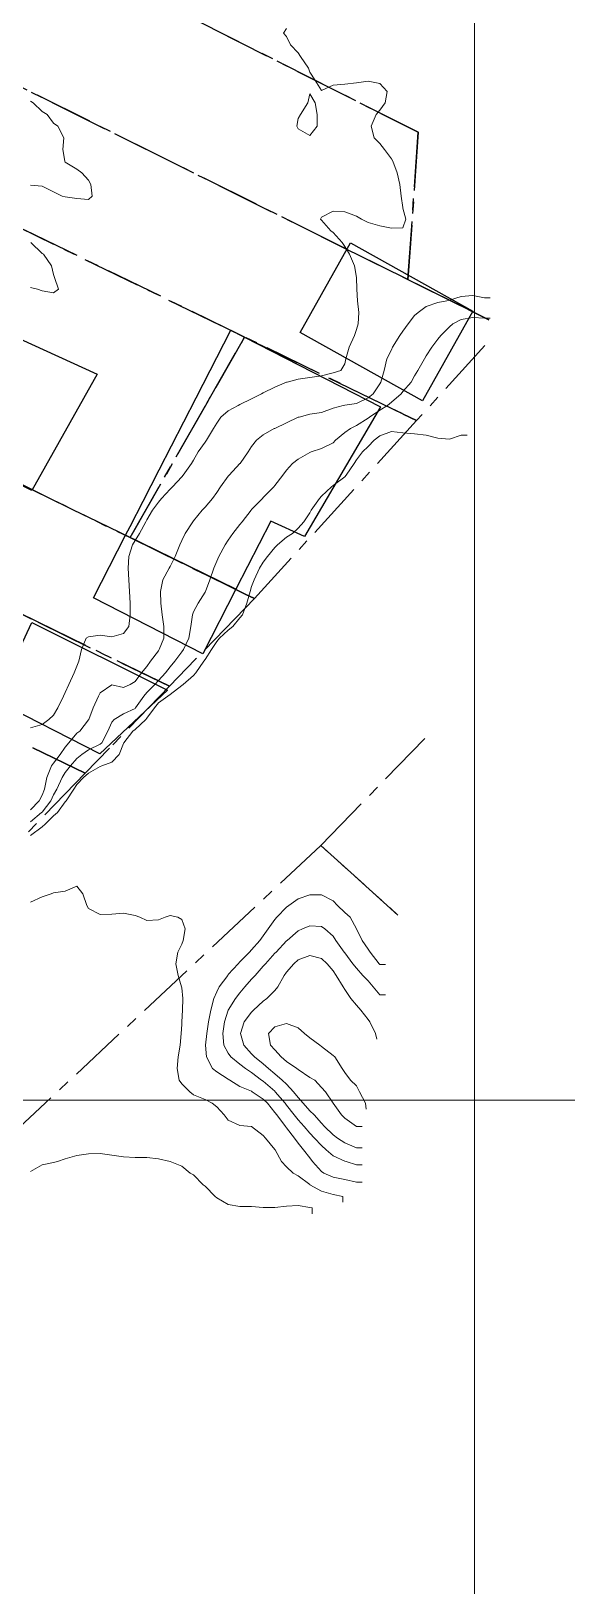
# Model space of a CAD drawing. Header units: centimetres. Extents: x 0 to 642158, y -847 to 649707.
# Drawn here: x 617447.8 to 617470.8, y 619866.5 to 619933.3 of the extents above; entities that cross this region are included whole.
import ezdxf

# ---------------------------------------------------------------- set-up
doc = ezdxf.new("R2010")
doc.units = ezdxf.units.CM
doc.header["$MEASUREMENT"] = 0
doc.linetypes.add('CENTERX2', pattern=[4, 2.5, -0.5, 0.5, -0.5])
doc.layers.add('MEV_grille', color=254, linetype='Continuous', lineweight=9)
doc.layers.add('WAL_topographie 0.5', color=253, linetype='Continuous', lineweight=20)
doc.layers.add('SPW_batiments', color=7, linetype='Continuous')
doc.layers.add('SPW_parcellaire cadastral', color=7, linetype='CENTERX2', lineweight=25, true_color=0xff0542)

# ---------------------------------------------------------------- blocks, each defined once
blk = doc.blocks.new('*U114')
at = {"layer": 'MEV_grille', "transparency": 33554687}
blk.add_lwpolyline([(-1338.461, 0), (1338.461, 0)], dxfattribs=at)
blk = doc.blocks.new('*U115')
at = {"layer": 'MEV_grille', "color": 0, "linetype": 'ByBlock', "lineweight": -2, "transparency": 16777216}
blk.add_blockref('*U114', (0, -2500), dxfattribs=at)
blk = doc.blocks.new('*U112')
at = {"layer": 'MEV_grille', "transparency": 33554687}
blk.add_lwpolyline([(0, 1825.476), (0, -1825.476)], dxfattribs=at)
blk = doc.blocks.new('*U113')
at = {"layer": 'MEV_grille', "color": 0, "linetype": 'ByBlock', "lineweight": -2, "transparency": 16777216}
blk.add_blockref('*U112', (2100, 0), dxfattribs=at)

msp = doc.modelspace()

# ---------------------------------------------------------------- linework, layer by layer
at = {"layer": 'SPW_batiments'}
for points in [[(617430.672, 619927.705), (617450.616, 619918.587), (617447.816, 619913.587), (617437.3, 619918.836), (617428.227, 619923.154), (617428.349, 619923.402), (617430.37, 619927.624), (617430.467, 619927.799), (617430.672, 619927.705)], [(617466.749, 619921.306), (617464.583, 619917.439), (617459.332, 619920.388), (617461.499, 619924.239), (617466.749, 619921.306)], [(617458.074, 619912.276), (617456.576, 619909.353), (617451.837, 619911.665), (617452.032, 619912.046), (617452.591, 619913.137), (617453.281, 619914.483), (617454.867, 619917.576), (617456.358, 619920.486), (617461.048, 619918.082), (617462.788, 619917.191), (617459.517, 619911.611), (617458.074, 619912.276)], [(617456.576, 619909.353), (617455.153, 619906.577), (617450.461, 619908.982), (617451.837, 619911.665), (617456.576, 619909.353)], [(617453.634, 619905.005), (617450.734, 619902.271), (617446.234, 619904.571), (617447.817, 619907.921), (617453.634, 619905.005)]]:
    msp.add_lwpolyline(points, dxfattribs=at)
at = {"layer": 'SPW_parcellaire cadastral'}
for points in [[(617463.964, 619922.656), (617464.404, 619928.988), (617441.371, 619940.623), (617433.537, 619944.485), (617428.728, 619946.858), (617429.195, 619947.842), (617428.722, 619948.417), (617429.567, 619950.096), (617430.345, 619950.225), (617433.325, 619956.413), (617433.982, 619957.777), (617469.636, 619935.37)], [(617426.186, 619941.484), (617426.622, 619942.408), (617428.728, 619946.858), (617433.537, 619944.485), (617441.371, 619940.623), (617464.404, 619928.988), (617463.964, 619922.656), (617461.037, 619924.114), (617445.102, 619932.056), (617426.186, 619941.484)], [(617464.334, 619916.598), (617463.765, 619916.875), (617456.95, 619920.189), (617439.295, 619928.777), (617432.392, 619932.134), (617423.75, 619936.338), (617426.186, 619941.484), (617445.102, 619932.056), (617461.037, 619924.114), (617463.964, 619922.656), (617466.543, 619921.369), (617467.434, 619920.926)], [(617456.95, 619920.189), (617455.324, 619917.34), (617452.03, 619911.565), (617447.867, 619913.607), (617428.035, 619923.332), (617419.57, 619927.483), (617423.75, 619936.338), (617432.392, 619932.134), (617439.295, 619928.777), (617456.95, 619920.189)], [(617457.368, 619908.945), (617456.967, 619908.53), (617454.847, 619906.339), (617453.72, 619905.174), (617448.078, 619907.932), (617434.762, 619914.442), (617433.382, 619915.116), (617417.421, 619922.91), (617419.57, 619927.483), (617428.035, 619923.332), (617447.867, 619913.607), (617452.03, 619911.565), (617456.969, 619909.141), (617457.368, 619908.945)], [(617450.104, 619901.44), (617429.867, 619911.273), (617428.655, 619911.862), (617415.292, 619918.33), (617417.421, 619922.91), (617433.382, 619915.116), (617434.762, 619914.442), (617448.078, 619907.932), (617453.72, 619905.174), (617451.144, 619902.513), (617450.104, 619901.44)], [(617467.434, 619920.926), (617466.543, 619921.369), (617463.964, 619922.656)], [(617464.334, 619916.598), (617457.368, 619908.945), (617456.969, 619909.141), (617452.03, 619911.565), (617455.324, 619917.34), (617456.95, 619920.189), (617463.765, 619916.875), (617464.334, 619916.598)], [(617467.266, 619919.82), (617464.334, 619916.598)], [(617450.104, 619901.44), (617446.428, 619897.642), (617439.675, 619900.946), (617431.361, 619905.015), (617430.946, 619905.216), (617413.156, 619913.912), (617415.292, 619918.33), (617428.655, 619911.862), (617429.867, 619911.273), (617450.104, 619901.44)], [(617463.535, 619895.342), (617460.219, 619898.325), (617464.692, 619902.934)], [(617440.963, 619880.31), (617460.219, 619898.325), (617463.535, 619895.342)]]:
    msp.add_lwpolyline(points, dxfattribs=at)
at = {"layer": 'WAL_topographie 0.5'}
for points in [[(617458.75, 619933.456), (617458.615, 619933.25), (617458.75, 619933.104), (617458.917, 619932.75), (617459.25, 619932.41), (617459.351, 619932.25), (617459.697, 619931.75), (617459.75, 619931.57), (617459.961, 619931.25), (617460.25, 619930.792), (617460.75, 619931.017), (617461.25, 619931.055), (617461.75, 619931.118), (617462.25, 619931.194), (617462.75, 619931.087), (617463.076, 619930.75), (617462.989, 619930.25), (617462.75, 619929.938), (617462.595, 619929.75), (617462.384, 619929.25), (617462.513, 619928.75), (617462.75, 619928.508), (617462.955, 619928.25), (617463.25, 619927.854), (617463.315, 619927.75), (617463.498, 619927.25), (617463.613, 619926.75), (617463.676, 619926.25), (617463.745, 619925.75), (617463.75, 619925.722), (617463.87, 619925.25), (617463.75, 619924.881), (617463.25, 619924.869), (617462.75, 619924.966), (617462.25, 619925.115), (617461.969, 619925.25), (617461.75, 619925.39), (617461.25, 619925.575), (617460.75, 619925.601), (617460.25, 619925.34), (617460.211, 619925.25), (617460.25, 619925.205), (617460.653, 619924.75), (617460.75, 619924.681), (617461.143, 619924.25), (617461.25, 619924.081), (617461.457, 619923.75), (617461.661, 619923.25), (617461.75, 619922.75), (617461.75, 619922.75), (617461.77, 619922.25), (617461.794, 619921.75), (617461.854, 619921.25), (617461.83, 619920.75), (617461.75, 619920.517), (617461.674, 619920.25), (617461.441, 619919.75), (617461.292, 619919.25), (617461.25, 619919.042), (617461.075, 619918.75), (617460.75, 619918.643), (617460.25, 619918.519), (617459.75, 619918.442), (617459.25, 619918.38), (617458.773, 619918.25), (617458.75, 619918.244), (617458.25, 619918.027), (617457.75, 619917.785), (617457.679, 619917.75), (617457.25, 619917.537), (617456.75, 619917.292), (617456.666, 619917.25), (617456.25, 619917.015), (617455.931, 619916.75), (617455.75, 619916.485), (617455.619, 619916.25), (617455.311, 619915.75), (617455.25, 619915.669), (617454.961, 619915.25), (617454.75, 619914.902), (617454.662, 619914.75), (617454.316, 619914.25), (617454.25, 619914.174), (617453.848, 619913.75), (617453.75, 619913.648), (617453.376, 619913.25), (617453.25, 619913.094), (617452.991, 619912.75), (617452.75, 619912.327), (617452.707, 619912.25), (617452.434, 619911.75), (617452.25, 619911.447), (617452.131, 619911.25), (617451.979, 619910.75), (617451.955, 619910.25), (617451.973, 619909.75), (617452.005, 619909.25), (617452.033, 619908.75), (617452.033, 619908.25), (617451.976, 619907.75), (617451.75, 619907.443), (617451.25, 619907.308), (617450.75, 619907.368), (617450.25, 619907.302), (617450.147, 619907.25), (617449.952, 619906.75), (617449.837, 619906.25), (617449.75, 619906.034), (617449.626, 619905.75), (617449.399, 619905.25), (617449.25, 619904.911), (617449.175, 619904.75), (617448.927, 619904.25), (617448.75, 619903.931), (617448.542, 619903.75), (617448.25, 619903.526), (617447.75, 619903.384)], [(617447.75, 619930.328), (617447.867, 619930.25), (617448.25, 619929.883), (617448.467, 619929.75), (617448.75, 619929.38), (617448.926, 619929.25), (617449.191, 619928.75), (617449.146, 619928.25), (617449.225, 619927.75), (617449.25, 619927.708), (617449.75, 619927.409), (617449.956, 619927.25), (617450.25, 619926.938), (617450.347, 619926.75), (617450.398, 619926.25), (617450.25, 619926.096), (617449.75, 619926.14), (617449.25, 619926.216), (617449.113, 619926.25), (617448.75, 619926.432), (617448.25, 619926.667), (617447.75, 619926.714)], [(617459.75, 619928.858), (617460.061, 619929.25), (617460.066, 619929.75), (617459.983, 619930.25), (617459.75, 619930.639), (617459.669, 619930.25), (617459.353, 619929.75), (617459.25, 619929.576), (617459.191, 619929.25), (617459.25, 619929.131), (617459.75, 619928.858)], [(617447.776, 619924.25), (617448.25, 619923.776), (617448.313, 619923.75), (617448.65, 619923.25), (617448.75, 619922.875), (617448.788, 619922.75), (617448.959, 619922.25), (617448.75, 619922.083), (617448.25, 619922.179), (617448.05, 619922.25), (617447.75, 619922.315)], [(617467.5, 619921.873), (617467.25, 619921.873), (617466.75, 619921.981), (617466.25, 619921.937), (617465.75, 619921.774), (617465.634, 619921.75), (617465.25, 619921.668), (617464.75, 619921.503), (617464.397, 619921.25), (617464.25, 619921.109), (617463.966, 619920.75), (617463.75, 619920.445), (617463.617, 619920.25), (617463.3, 619919.75), (617463.25, 619919.644), (617463.063, 619919.25), (617462.935, 619918.75), (617462.802, 619918.25), (617462.75, 619918.175), (617462.467, 619917.75), (617462.25, 619917.572), (617461.75, 619917.331), (617461.25, 619917.263), (617461.187, 619917.25), (617460.75, 619917.13), (617460.25, 619916.944), (617459.75, 619916.875), (617459.293, 619916.75), (617459.25, 619916.737), (617458.75, 619916.503), (617458.25, 619916.263), (617458.223, 619916.25), (617457.75, 619915.985), (617457.454, 619915.75), (617457.25, 619915.488), (617457.097, 619915.25), (617456.753, 619914.75), (617456.75, 619914.747), (617456.286, 619914.25), (617456.25, 619914.21), (617455.917, 619913.75), (617455.75, 619913.5), (617455.571, 619913.25), (617455.25, 619912.881), (617455.129, 619912.75), (617454.75, 619912.287), (617454.721, 619912.25), (617454.398, 619911.75), (617454.25, 619911.443), (617454.164, 619911.25), (617453.969, 619910.75), (617453.75, 619910.321), (617453.708, 619910.25), (617453.434, 619909.75), (617453.337, 619909.25), (617453.355, 619908.75), (617453.411, 619908.25), (617453.476, 619907.75), (617453.475, 619907.25), (617453.285, 619906.75), (617453.25, 619906.698), (617452.908, 619906.25), (617452.75, 619906.032), (617452.523, 619905.75), (617452.25, 619905.376), (617452.03, 619905.25), (617451.75, 619905.118), (617451.25, 619905.242), (617450.75, 619904.891), (617450.669, 619904.75), (617450.453, 619904.25), (617450.259, 619903.75), (617450.25, 619903.733), (617449.871, 619903.25), (617449.75, 619903.164), (617449.406, 619902.75), (617449.25, 619902.557), (617449.027, 619902.25), (617448.75, 619901.871), (617448.663, 619901.75), (617448.463, 619901.25), (617448.363, 619900.75), (617448.25, 619900.493), (617448.124, 619900.25), (617447.75, 619899.861)], [(617467.5, 619921.004), (617467.25, 619921.004), (617466.75, 619921.028), (617466.25, 619920.936), (617465.891, 619920.75), (617465.75, 619920.633), (617465.369, 619920.25), (617465.25, 619920.094), (617464.993, 619919.75), (617464.75, 619919.382), (617464.671, 619919.25), (617464.387, 619918.75), (617464.25, 619918.523), (617464.1, 619918.25), (617463.75, 619917.846), (617463.67, 619917.75), (617463.25, 619917.393), (617463.087, 619917.25), (617462.75, 619917.047), (617462.313, 619916.75), (617462.25, 619916.705), (617461.75, 619916.384), (617461.49, 619916.25), (617461.25, 619916.08), (617460.858, 619915.75), (617460.75, 619915.644), (617460.25, 619915.39), (617459.812, 619915.25), (617459.75, 619915.227), (617459.25, 619914.941), (617459.003, 619914.75), (617458.75, 619914.465), (617458.591, 619914.25), (617458.25, 619913.801), (617458.208, 619913.75), (617457.75, 619913.286), (617457.713, 619913.25), (617457.25, 619912.769), (617457.234, 619912.75), (617456.839, 619912.25), (617456.75, 619912.137), (617456.445, 619911.75), (617456.25, 619911.457), (617456.116, 619911.25), (617455.837, 619910.75), (617455.75, 619910.554), (617455.623, 619910.25), (617455.457, 619909.75), (617455.267, 619909.25), (617455.25, 619909.217), (617454.959, 619908.75), (617454.75, 619908.375), (617454.705, 619908.25), (617454.644, 619907.75), (617454.56, 619907.25), (617454.319, 619906.75), (617454.25, 619906.659), (617453.95, 619906.25), (617453.75, 619906.005), (617453.556, 619905.75), (617453.25, 619905.427), (617453.09, 619905.25), (617452.75, 619904.906), (617452.627, 619904.75), (617452.269, 619904.25), (617452.25, 619904.227), (617451.75, 619903.99), (617451.347, 619903.75), (617451.25, 619903.628), (617451.081, 619903.25), (617450.819, 619902.75), (617450.75, 619902.684), (617450.25, 619902.448), (617449.963, 619902.25), (617449.75, 619902.078), (617449.478, 619901.75), (617449.25, 619901.468), (617449.11, 619901.25), (617448.882, 619900.75), (617448.75, 619900.516), (617448.628, 619900.25), (617448.25, 619899.769), (617448.232, 619899.75), (617447.75, 619899.346)], [(617466.5, 619915.977), (617466.25, 619915.977), (617465.75, 619915.799), (617465.25, 619915.837), (617464.75, 619915.97), (617464.25, 619916.031), (617463.75, 619916.069), (617463.25, 619916.124), (617462.75, 619915.945), (617462.507, 619915.75), (617462.25, 619915.478), (617462.015, 619915.25), (617461.75, 619914.903), (617461.647, 619914.75), (617461.316, 619914.25), (617461.25, 619914.178), (617460.75, 619913.802), (617460.679, 619913.75), (617460.25, 619913.352), (617460.166, 619913.25), (617459.81, 619912.75), (617459.75, 619912.633), (617459.489, 619912.25), (617459.25, 619911.976), (617459, 619911.75), (617458.75, 619911.579), (617458.364, 619911.25), (617458.25, 619911.148), (617457.937, 619910.75), (617457.75, 619910.507), (617457.594, 619910.25), (617457.357, 619909.75), (617457.25, 619909.472), (617457.184, 619909.25), (617457.051, 619908.75), (617456.853, 619908.25), (617456.75, 619908.122), (617456.439, 619907.75), (617456.25, 619907.594), (617455.873, 619907.25), (617455.75, 619907.108), (617455.527, 619906.75), (617455.25, 619906.334), (617455.201, 619906.25), (617454.858, 619905.75), (617454.75, 619905.637), (617454.308, 619905.25), (617454.25, 619905.212), (617453.75, 619904.823), (617453.651, 619904.75), (617453.25, 619904.459), (617453.077, 619904.25), (617452.75, 619903.802), (617452.711, 619903.75), (617452.25, 619903.313), (617452.146, 619903.25), (617451.762, 619902.75), (617451.75, 619902.723), (617451.569, 619902.25), (617451.25, 619901.912), (617450.813, 619901.75), (617450.75, 619901.723), (617450.25, 619901.446), (617450.034, 619901.25), (617449.75, 619900.958), (617449.617, 619900.75), (617449.285, 619900.25), (617449.25, 619900.212), (617448.916, 619899.75), (617448.75, 619899.604), (617448.378, 619899.25), (617448.25, 619899.136), (617447.75, 619898.76)], [(617461.165, 619883), (617461.165, 619883.25), (617460.75, 619883.332), (617460.25, 619883.468), (617459.755, 619883.75), (617459.75, 619883.754), (617459.25, 619884.136), (617459.029, 619884.25), (617458.75, 619884.519), (617458.527, 619884.75), (617458.263, 619885.25), (617458.25, 619885.269), (617457.846, 619885.75), (617457.75, 619885.867), (617457.25, 619886.25), (617457.25, 619886.25), (617456.75, 619886.3), (617456.25, 619886.532), (617456.072, 619886.75), (617455.75, 619887.103), (617455.557, 619887.25), (617455.25, 619887.408), (617454.75, 619887.619), (617454.592, 619887.75), (617454.25, 619888.094), (617454.144, 619888.25), (617454.049, 619888.75), (617454.103, 619889.25), (617454.179, 619889.75), (617454.228, 619890.25), (617454.25, 619890.639), (617454.254, 619890.75), (617454.277, 619891.25), (617454.292, 619891.75), (617454.25, 619892.212), (617454.244, 619892.25), (617454.095, 619892.75), (617453.991, 619893.25), (617454.083, 619893.75), (617454.25, 619894.089), (617454.314, 619894.25), (617454.394, 619894.75), (617454.25, 619895.156), (617454.083, 619895.25), (617453.75, 619895.318), (617453.536, 619895.25), (617453.25, 619895.136), (617452.75, 619895.103), (617452.456, 619895.25), (617452.25, 619895.323), (617451.75, 619895.417), (617451.25, 619895.384), (617450.75, 619895.359), (617450.25, 619895.625), (617450.179, 619895.75), (617450, 619896.25), (617449.75, 619896.583), (617449.25, 619896.37), (617448.75, 619896.296), (617448.641, 619896.25), (617448.25, 619896.121), (617447.75, 619895.897)], [(617462, 619883.858), (617461.75, 619883.858), (617461.25, 619883.98), (617460.75, 619884.073), (617460.346, 619884.25), (617460.25, 619884.312), (617459.869, 619884.75), (617459.75, 619884.899), (617459.478, 619885.25), (617459.25, 619885.536), (617459.094, 619885.75), (617458.75, 619886.2), (617458.709, 619886.25), (617458.329, 619886.75), (617458.25, 619886.859), (617457.929, 619887.25), (617457.75, 619887.431), (617457.279, 619887.75), (617457.25, 619887.769), (617456.75, 619887.979), (617456.308, 619888.25), (617456.25, 619888.283), (617455.75, 619888.608), (617455.572, 619888.75), (617455.312, 619889.25), (617455.273, 619889.75), (617455.32, 619890.25), (617455.393, 619890.75), (617455.492, 619891.25), (617455.627, 619891.75), (617455.75, 619892.042), (617455.857, 619892.25), (617456.224, 619892.75), (617456.25, 619892.78), (617456.671, 619893.25), (617456.75, 619893.328), (617457.163, 619893.75), (617457.25, 619893.842), (617457.603, 619894.25), (617457.75, 619894.454), (617457.964, 619894.75), (617458.25, 619895.154), (617458.332, 619895.25), (617458.75, 619895.683), (617458.846, 619895.75), (617459.25, 619896.045), (617459.75, 619896.217), (617460.25, 619896.214), (617460.75, 619895.96), (617460.932, 619895.75), (617461.25, 619895.449), (617461.477, 619895.25), (617461.75, 619894.75), (617461.75, 619894.75), (617461.994, 619894.25), (617462.25, 619893.876), (617462.336, 619893.75), (617462.728, 619893.25), (617462.75, 619893.223), (617463, 619893.223)], [(617462, 619884.612), (617461.75, 619884.612), (617461.307, 619884.75), (617461.25, 619884.768), (617460.75, 619884.985), (617460.451, 619885.25), (617460.25, 619885.43), (617459.956, 619885.75), (617459.75, 619885.97), (617459.51, 619886.25), (617459.25, 619886.542), (617459.081, 619886.75), (617458.75, 619887.172), (617458.692, 619887.25), (617458.267, 619887.75), (617458.25, 619887.766), (617457.75, 619888.195), (617457.673, 619888.25), (617457.25, 619888.573), (617456.99, 619888.75), (617456.75, 619888.931), (617456.356, 619889.25), (617456.25, 619889.4), (617456.064, 619889.75), (617456.011, 619890.25), (617456.082, 619890.75), (617456.249, 619891.25), (617456.25, 619891.252), (617456.557, 619891.75), (617456.75, 619892.005), (617456.963, 619892.25), (617457.25, 619892.582), (617457.398, 619892.75), (617457.75, 619893.139), (617457.842, 619893.25), (617458.25, 619893.697), (617458.3, 619893.75), (617458.75, 619894.228), (617458.776, 619894.25), (617459.25, 619894.666), (617459.438, 619894.75), (617459.75, 619894.885), (617460.25, 619894.85), (617460.388, 619894.75), (617460.75, 619894.432), (617460.871, 619894.25), (617461.222, 619893.75), (617461.25, 619893.713), (617461.59, 619893.25), (617461.75, 619893.055), (617462.032, 619892.75), (617462.25, 619892.516), (617462.476, 619892.25), (617462.75, 619891.91), (617463, 619891.91)], [(617462, 619885.339), (617461.75, 619885.339), (617461.25, 619885.553), (617460.94, 619885.75), (617460.75, 619885.894), (617460.382, 619886.25), (617460.25, 619886.398), (617459.929, 619886.75), (617459.75, 619886.931), (617459.462, 619887.25), (617459.25, 619887.495), (617459.048, 619887.75), (617458.75, 619888.07), (617458.565, 619888.25), (617458.25, 619888.523), (617457.978, 619888.75), (617457.75, 619888.952), (617457.377, 619889.25), (617457.25, 619889.379), (617456.912, 619889.75), (617456.771, 619890.25), (617456.937, 619890.75), (617457.25, 619891.171), (617457.329, 619891.25), (617457.75, 619891.636), (617457.909, 619891.75), (617458.25, 619892.103), (617458.38, 619892.25), (617458.646, 619892.75), (617458.75, 619892.888), (617459.059, 619893.25), (617459.25, 619893.413), (617459.75, 619893.606), (617460.25, 619893.468), (617460.497, 619893.25), (617460.75, 619892.95), (617460.884, 619892.75), (617461.184, 619892.25), (617461.25, 619892.135), (617461.51, 619891.75), (617461.75, 619891.473), (617461.937, 619891.25), (617462.25, 619890.858), (617462.322, 619890.75), (617462.569, 619890.25), (617462.633, 619890)], [(617462, 619886.25), (617461.75, 619886.25), (617461.75, 619886.25), (617461.25, 619886.609), (617461.107, 619886.75), (617460.754, 619887.25), (617460.75, 619887.258), (617460.429, 619887.75), (617460.25, 619887.927), (617459.959, 619888.25), (617459.75, 619888.364), (617459.25, 619888.703), (617459.188, 619888.75), (617458.75, 619889.05), (617458.513, 619889.25), (617458.25, 619889.548), (617458.066, 619889.75), (617457.982, 619890.25), (617458.25, 619890.54), (617458.75, 619890.674), (617459.25, 619890.489), (617459.519, 619890.25), (617459.75, 619890.064), (617460.184, 619889.75), (617460.25, 619889.689), (617460.75, 619889.306), (617460.821, 619889.25), (617461.137, 619888.75), (617461.25, 619888.578), (617461.503, 619888.25), (617461.75, 619887.997), (617461.876, 619887.75), (617462.139, 619887.25), (617462.174, 619887)], [(617459.847, 619882.5), (617459.847, 619882.75), (617459.75, 619882.774), (617459.25, 619882.854), (617458.75, 619882.829), (617458.25, 619882.768), (617457.75, 619882.778), (617457.25, 619882.812), (617456.75, 619882.817), (617456.25, 619882.898), (617455.75, 619883.193), (617455.682, 619883.25), (617455.25, 619883.692), (617455.174, 619883.75), (617454.75, 619884.174), (617454.614, 619884.25), (617454.25, 619884.549), (617453.75, 619884.75), (617453.75, 619884.75), (617453.25, 619884.858), (617452.75, 619884.926), (617452.25, 619884.921), (617451.75, 619884.947), (617451.25, 619885.02), (617450.75, 619885.089), (617450.25, 619885.071), (617449.75, 619885.005), (617449.25, 619884.858), (617448.917, 619884.75), (617448.75, 619884.712), (617448.25, 619884.607), (617447.75, 619884.325)]]:
    msp.add_lwpolyline(points, dxfattribs=at)

# ---------------------------------------------------------------- block references
at = {"layer": 'MEV_grille', "transparency": 33554687}
for name, p in [('*U113', (615366.814, 620593.644)), ('*U115', (616669.481, 622387.381))]:
    msp.add_blockref(name, p, dxfattribs=at)

doc.saveas('drawing.dxf')
